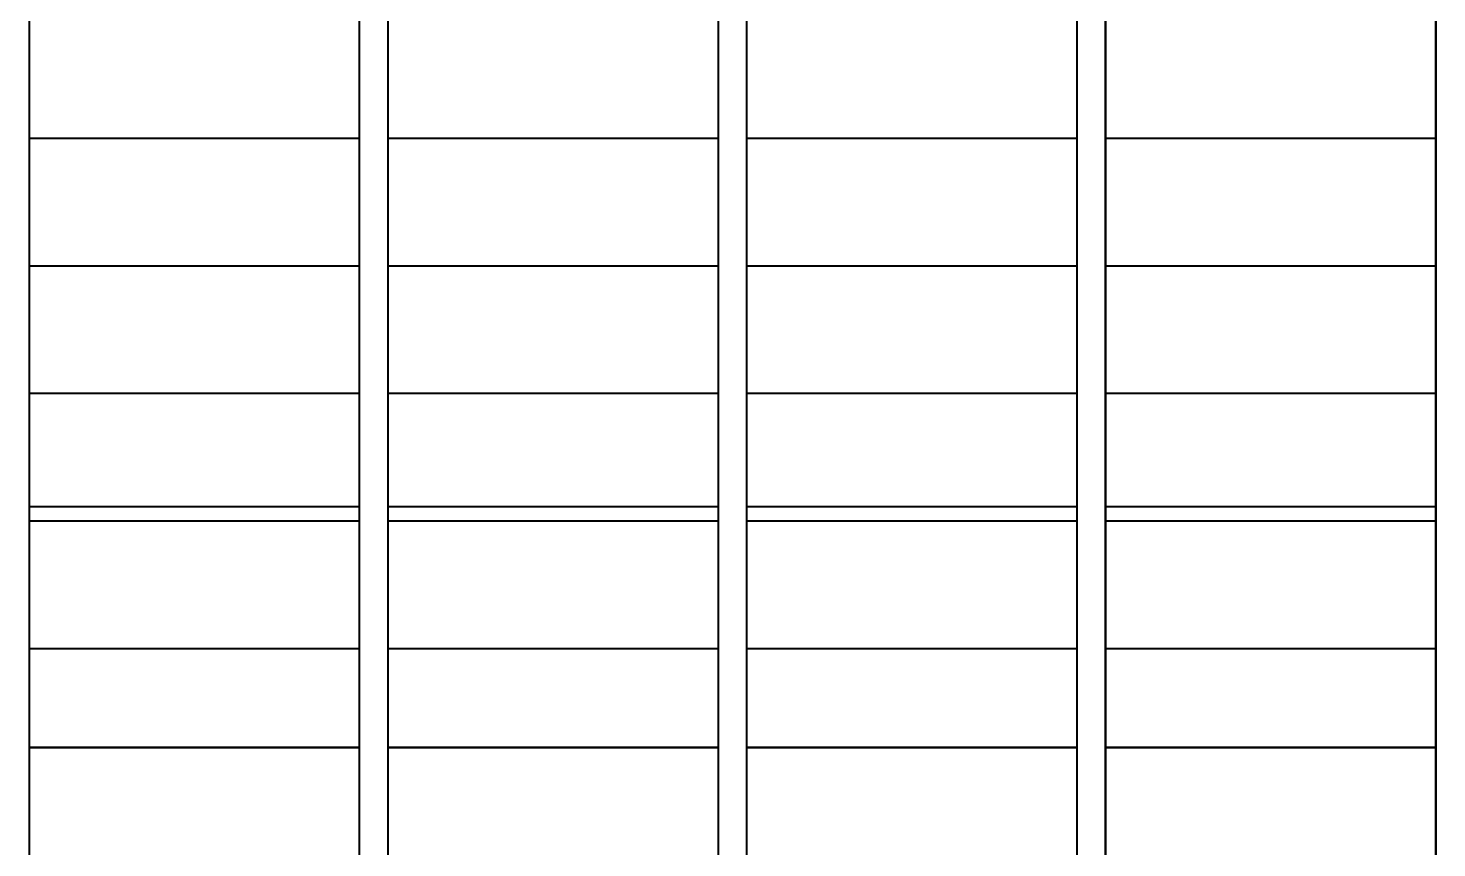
# Model space of a CAD drawing. Header units: metres. Extents: x 0 to 8.5, y 0 to 11.
# Drawn here: x 3.694 to 8.408, y 5.5 to 8.242 of the extents above; entities that cross this region are included whole.
import ezdxf

# ---------------------------------------------------------------- set-up
doc = ezdxf.new("R2010")
doc.units = ezdxf.units.M

msp = doc.modelspace()

# ---------------------------------------------------------------- linework, layer by layer
at = {"color": 7, "const_width": 0.00694}
for points in [[(3.6975, 7.8735), (4.8026, 7.8735), (4.8026, 8.3003), (3.6975, 8.3003), (3.6975, 7.8735)], [(3.6975, 7.8735), (4.8026, 7.8735), (4.8026, 8.3003), (3.6975, 8.3003), (3.6975, 7.8735)], [(3.6975, 7.8735), (4.8026, 7.8735), (4.8026, 8.3003), (3.6975, 8.3003), (3.6975, 7.8735)], [(3.6975, 7.8735), (4.8026, 7.8735), (4.8026, 8.3003), (3.6975, 8.3003), (3.6975, 7.8735)], [(4.8981, 7.8735), (6.0032, 7.8735), (6.0032, 8.3003), (4.8981, 8.3003), (4.8981, 7.8735)], [(4.8981, 7.8735), (6.0032, 7.8735), (6.0032, 8.3003), (4.8981, 8.3003), (4.8981, 7.8735)], [(4.8981, 7.8735), (6.0032, 7.8735), (6.0032, 8.3003), (4.8981, 8.3003), (4.8981, 7.8735)], [(4.8981, 7.8735), (6.0032, 7.8735), (6.0032, 8.3003), (4.8981, 8.3003), (4.8981, 7.8735)], [(6.0987, 7.8735), (7.2039, 7.8735), (7.2039, 8.3003), (6.0987, 8.3003), (6.0987, 7.8735)], [(6.0987, 7.8735), (7.2039, 7.8735), (7.2039, 8.3003), (6.0987, 8.3003), (6.0987, 7.8735)], [(6.0987, 7.8735), (7.2039, 7.8735), (7.2039, 8.3003), (6.0987, 8.3003), (6.0987, 7.8735)], [(6.0987, 7.8735), (7.2039, 7.8735), (7.2039, 8.3003), (6.0987, 8.3003), (6.0987, 7.8735)], [(7.2993, 7.8735), (8.4045, 7.8735), (8.4045, 8.3003), (7.2993, 8.3003), (7.2993, 7.8735)], [(7.2993, 7.8735), (8.4045, 7.8735), (8.4045, 8.3003), (7.2993, 8.3003), (7.2993, 7.8735)], [(7.2993, 7.8735), (8.4045, 7.8735), (8.4045, 8.3003), (7.2993, 8.3003), (7.2993, 7.8735)], [(7.2993, 7.8735), (8.4045, 7.8735), (8.4045, 8.3003), (7.2993, 8.3003), (7.2993, 7.8735)], [(3.6975, 7.4467), (4.8026, 7.4467), (4.8026, 7.8735), (3.6975, 7.8735), (3.6975, 7.4467)], [(3.6975, 7.4467), (4.8026, 7.4467), (4.8026, 7.8735), (3.6975, 7.8735), (3.6975, 7.4467)], [(3.6975, 7.4467), (4.8026, 7.4467), (4.8026, 7.8735), (3.6975, 7.8735), (3.6975, 7.4467)], [(3.6975, 7.4467), (4.8026, 7.4467), (4.8026, 7.8735), (3.6975, 7.8735), (3.6975, 7.4467)], [(4.8981, 7.4467), (6.0032, 7.4467), (6.0032, 7.8735), (4.8981, 7.8735), (4.8981, 7.4467)], [(4.8981, 7.4467), (6.0032, 7.4467), (6.0032, 7.8735), (4.8981, 7.8735), (4.8981, 7.4467)], [(4.8981, 7.4467), (6.0032, 7.4467), (6.0032, 7.8735), (4.8981, 7.8735), (4.8981, 7.4467)], [(4.8981, 7.4467), (6.0032, 7.4467), (6.0032, 7.8735), (4.8981, 7.8735), (4.8981, 7.4467)], [(6.0987, 7.4467), (7.2039, 7.4467), (7.2039, 7.8735), (6.0987, 7.8735), (6.0987, 7.4467)], [(6.0987, 7.4467), (7.2039, 7.4467), (7.2039, 7.8735), (6.0987, 7.8735), (6.0987, 7.4467)], [(6.0987, 7.4467), (7.2039, 7.4467), (7.2039, 7.8735), (6.0987, 7.8735), (6.0987, 7.4467)], [(6.0987, 7.4467), (7.2039, 7.4467), (7.2039, 7.8735), (6.0987, 7.8735), (6.0987, 7.4467)], [(7.2993, 7.4467), (8.4045, 7.4467), (8.4045, 7.8735), (7.2993, 7.8735), (7.2993, 7.4467)], [(7.2993, 7.4467), (8.4045, 7.4467), (8.4045, 7.8735), (7.2993, 7.8735), (7.2993, 7.4467)], [(7.2993, 7.4467), (8.4045, 7.4467), (8.4045, 7.8735), (7.2993, 7.8735), (7.2993, 7.4467)], [(7.2993, 7.4467), (8.4045, 7.4467), (8.4045, 7.8735), (7.2993, 7.8735), (7.2993, 7.4467)], [(3.6975, 6.6411), (4.8026, 6.6411), (4.8026, 7.4467), (3.6975, 7.4467), (3.6975, 6.6411)], [(3.6975, 6.6411), (4.8026, 6.6411), (4.8026, 7.4467), (3.6975, 7.4467), (3.6975, 6.6411)], [(3.6975, 7.0199), (4.8026, 7.0199), (4.8026, 7.4467), (3.6975, 7.4467), (3.6975, 7.0199)], [(3.6975, 7.0199), (4.8026, 7.0199), (4.8026, 7.4467), (3.6975, 7.4467), (3.6975, 7.0199)], [(4.8981, 6.6411), (6.0032, 6.6411), (6.0032, 7.4467), (4.8981, 7.4467), (4.8981, 6.6411)], [(4.8981, 6.6411), (6.0032, 6.6411), (6.0032, 7.4467), (4.8981, 7.4467), (4.8981, 6.6411)], [(4.8981, 7.0199), (6.0032, 7.0199), (6.0032, 7.4467), (4.8981, 7.4467), (4.8981, 7.0199)], [(4.8981, 7.0199), (6.0032, 7.0199), (6.0032, 7.4467), (4.8981, 7.4467), (4.8981, 7.0199)], [(6.0987, 6.6411), (7.2039, 6.6411), (7.2039, 7.4467), (6.0987, 7.4467), (6.0987, 6.6411)], [(6.0987, 6.6411), (7.2039, 6.6411), (7.2039, 7.4467), (6.0987, 7.4467), (6.0987, 6.6411)], [(6.0987, 7.0199), (7.2039, 7.0199), (7.2039, 7.4467), (6.0987, 7.4467), (6.0987, 7.0199)], [(6.0987, 7.0199), (7.2039, 7.0199), (7.2039, 7.4467), (6.0987, 7.4467), (6.0987, 7.0199)], [(7.2993, 6.6411), (8.4045, 6.6411), (8.4045, 7.4467), (7.2993, 7.4467), (7.2993, 6.6411)], [(7.2993, 6.6411), (8.4045, 6.6411), (8.4045, 7.4467), (7.2993, 7.4467), (7.2993, 6.6411)], [(7.2993, 7.0199), (8.4045, 7.0199), (8.4045, 7.4467), (7.2993, 7.4467), (7.2993, 7.0199)], [(7.2993, 7.0199), (8.4045, 7.0199), (8.4045, 7.4467), (7.2993, 7.4467), (7.2993, 7.0199)], [(3.6975, 6.593), (4.8026, 6.593), (4.8026, 7.0199), (3.6975, 7.0199), (3.6975, 6.593)], [(3.6975, 6.593), (4.8026, 6.593), (4.8026, 7.0199), (3.6975, 7.0199), (3.6975, 6.593)], [(4.8981, 6.593), (6.0032, 6.593), (6.0032, 7.0199), (4.8981, 7.0199), (4.8981, 6.593)], [(4.8981, 6.593), (6.0032, 6.593), (6.0032, 7.0199), (4.8981, 7.0199), (4.8981, 6.593)], [(6.0987, 6.593), (7.2039, 6.593), (7.2039, 7.0199), (6.0987, 7.0199), (6.0987, 6.593)], [(6.0987, 6.593), (7.2039, 6.593), (7.2039, 7.0199), (6.0987, 7.0199), (6.0987, 6.593)], [(7.2993, 6.593), (8.4045, 6.593), (8.4045, 7.0199), (7.2993, 7.0199), (7.2993, 6.593)], [(7.2993, 6.593), (8.4045, 6.593), (8.4045, 7.0199), (7.2993, 7.0199), (7.2993, 6.593)], [(3.6975, 5.8356), (4.8026, 5.8356), (4.8026, 6.6411), (3.6975, 6.6411), (3.6975, 5.8356)], [(3.6975, 5.8356), (4.8026, 5.8356), (4.8026, 6.6411), (3.6975, 6.6411), (3.6975, 5.8356)], [(4.8981, 5.8356), (6.0032, 5.8356), (6.0032, 6.6411), (4.8981, 6.6411), (4.8981, 5.8356)], [(4.8981, 5.8356), (6.0032, 5.8356), (6.0032, 6.6411), (4.8981, 6.6411), (4.8981, 5.8356)], [(6.0987, 5.8356), (7.2039, 5.8356), (7.2039, 6.6411), (6.0987, 6.6411), (6.0987, 5.8356)], [(6.0987, 5.8356), (7.2039, 5.8356), (7.2039, 6.6411), (6.0987, 6.6411), (6.0987, 5.8356)], [(7.2993, 5.8356), (8.4045, 5.8356), (8.4045, 6.6411), (7.2993, 6.6411), (7.2993, 5.8356)], [(7.2993, 5.8356), (8.4045, 5.8356), (8.4045, 6.6411), (7.2993, 6.6411), (7.2993, 5.8356)], [(3.6975, 6.1662), (4.8026, 6.1662), (4.8026, 6.593), (3.6975, 6.593), (3.6975, 6.1662)], [(3.6975, 6.1662), (4.8026, 6.1662), (4.8026, 6.593), (3.6975, 6.593), (3.6975, 6.1662)], [(4.8981, 6.1662), (6.0032, 6.1662), (6.0032, 6.593), (4.8981, 6.593), (4.8981, 6.1662)], [(4.8981, 6.1662), (6.0032, 6.1662), (6.0032, 6.593), (4.8981, 6.593), (4.8981, 6.1662)], [(6.0987, 6.1662), (7.2039, 6.1662), (7.2039, 6.593), (6.0987, 6.593), (6.0987, 6.1662)], [(6.0987, 6.1662), (7.2039, 6.1662), (7.2039, 6.593), (6.0987, 6.593), (6.0987, 6.1662)], [(7.2993, 6.1662), (8.4045, 6.1662), (8.4045, 6.593), (7.2993, 6.593), (7.2993, 6.1662)], [(7.2993, 6.1662), (8.4045, 6.1662), (8.4045, 6.593), (7.2993, 6.593), (7.2993, 6.1662)], [(3.6975, 5.3607), (4.8026, 5.3607), (4.8026, 6.1662), (3.6975, 6.1662), (3.6975, 5.3607)], [(3.6975, 5.3607), (4.8026, 5.3607), (4.8026, 6.1662), (3.6975, 6.1662), (3.6975, 5.3607)], [(4.8981, 5.3607), (6.0032, 5.3607), (6.0032, 6.1662), (4.8981, 6.1662), (4.8981, 5.3607)], [(4.8981, 5.3607), (6.0032, 5.3607), (6.0032, 6.1662), (4.8981, 6.1662), (4.8981, 5.3607)], [(6.0987, 5.3607), (7.2039, 5.3607), (7.2039, 6.1662), (6.0987, 6.1662), (6.0987, 5.3607)], [(6.0987, 5.3607), (7.2039, 5.3607), (7.2039, 6.1662), (6.0987, 6.1662), (6.0987, 5.3607)], [(7.2993, 5.3607), (8.4045, 5.3607), (8.4045, 6.1662), (7.2993, 6.1662), (7.2993, 5.3607)], [(7.2993, 5.3607), (8.4045, 5.3607), (8.4045, 6.1662), (7.2993, 6.1662), (7.2993, 5.3607)], [(3.6975, 5.03), (4.8026, 5.03), (4.8026, 5.8356), (3.6975, 5.8356), (3.6975, 5.03)], [(3.6975, 5.03), (4.8026, 5.03), (4.8026, 5.8356), (3.6975, 5.8356), (3.6975, 5.03)], [(4.8981, 5.03), (6.0032, 5.03), (6.0032, 5.8356), (4.8981, 5.8356), (4.8981, 5.03)], [(4.8981, 5.03), (6.0032, 5.03), (6.0032, 5.8356), (4.8981, 5.8356), (4.8981, 5.03)], [(6.0987, 5.03), (7.2039, 5.03), (7.2039, 5.8356), (6.0987, 5.8356), (6.0987, 5.03)], [(6.0987, 5.03), (7.2039, 5.03), (7.2039, 5.8356), (6.0987, 5.8356), (6.0987, 5.03)], [(7.2993, 5.03), (8.4045, 5.03), (8.4045, 5.8356), (7.2993, 5.8356), (7.2993, 5.03)], [(7.2993, 5.03), (8.4045, 5.03), (8.4045, 5.8356), (7.2993, 5.8356), (7.2993, 5.03)]]:
    msp.add_lwpolyline(points, close=True, dxfattribs=at)

doc.saveas('drawing.dxf')
